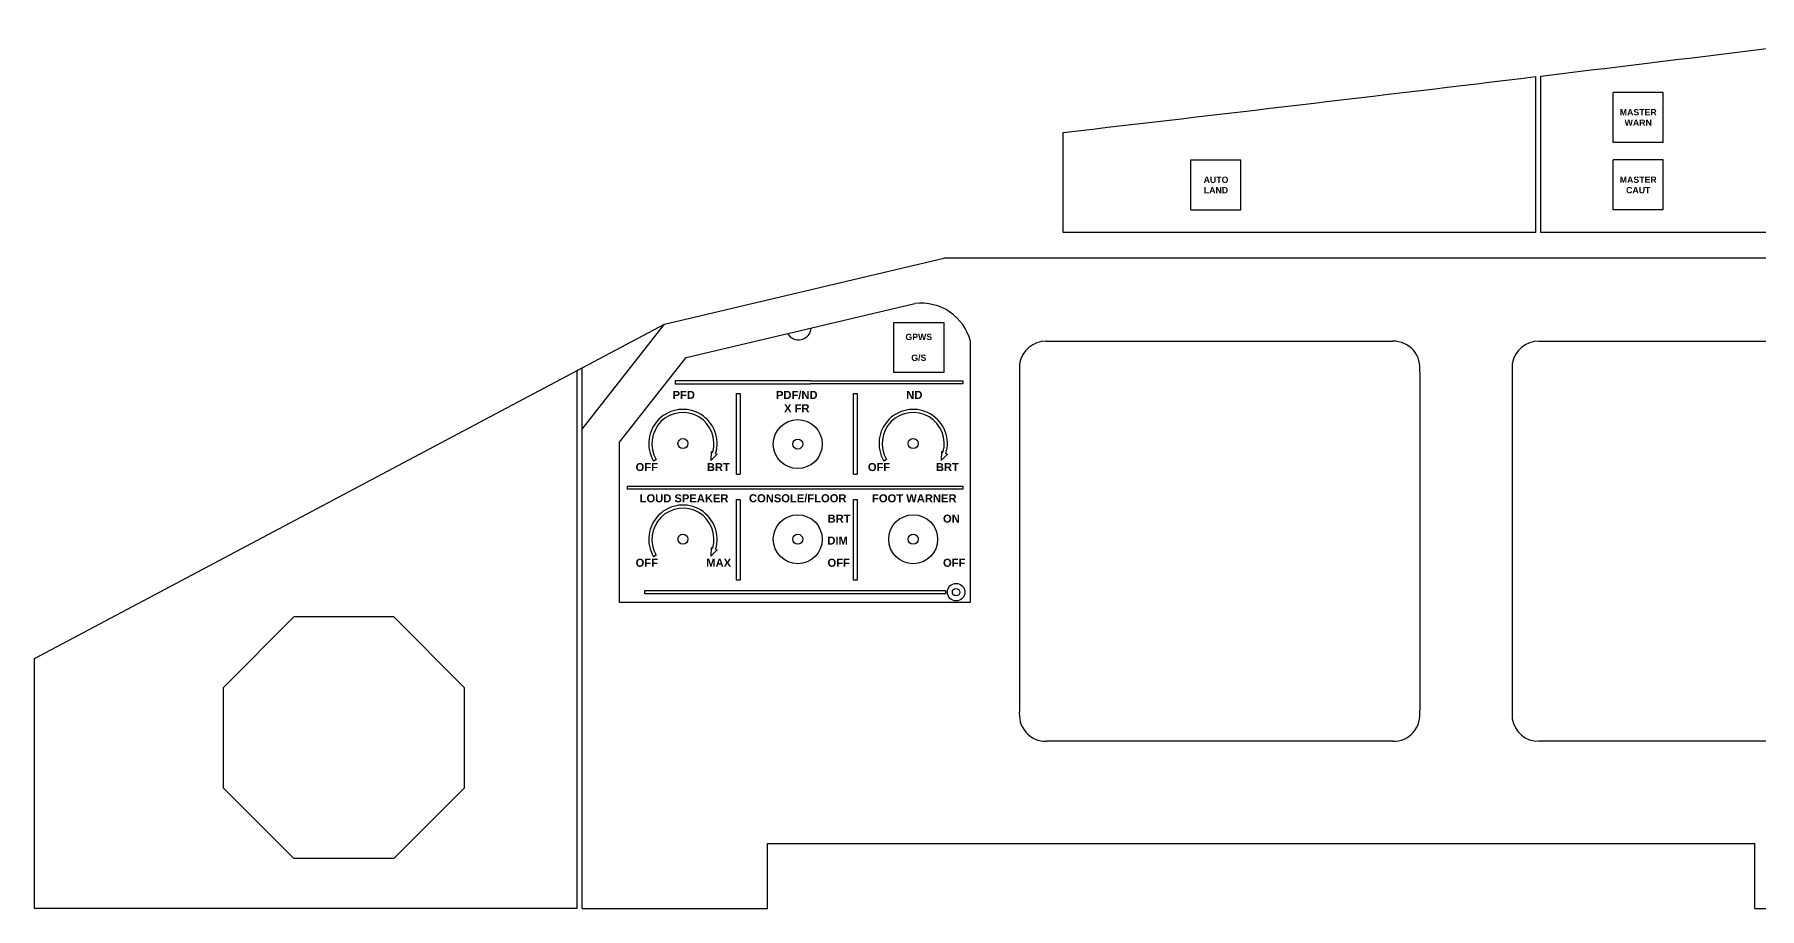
# Model space of a CAD drawing. Header units: millimetres. Extents: x -710 to 7903, y -55 to 3601.
# Drawn here: x 1492 to 2182, y 876 to 1225 of the extents above; entities that cross this region are included whole.
import ezdxf

# ---------------------------------------------------------------- set-up
doc = ezdxf.new("R2010")
doc.units = ezdxf.units.MM
doc.styles.get("Standard").update_dxf_attribs({"font": 'sanss___.ttf'})

msp = doc.modelspace()

# ---------------------------------------------------------------- linework, layer by layer
at = {"color": 5}
for p, q in [((2092.48, 1146.04), (2092.48, 1208.35)), ((2094.48, 1146.04), (2094.48, 1208.59)), ((2123.48, 1182.04), (2123.48, 1202.04)), ((2143.48, 1202.04), (2123.48, 1202.04)), ((2143.48, 1182.04), (2143.48, 1202.04)), ((1903.48, 1146.04), (1903.48, 1186.04)), ((2143.48, 1182.04), (2123.48, 1182.04)), ((1954.6, 1155.04), (1954.6, 1175.04)), ((1954.6, 1175.04), (1974.6, 1175.04)), ((1954.6, 1155.04), (1954.6, 1175.04)), ((1954.6, 1175.04), (1974.6, 1175.04)), ((1974.6, 1155.04), (1974.6, 1175.04)), ((1974.6, 1155.04), (1974.6, 1175.04)), ((2123.48, 1155.04), (2123.48, 1175.04)), ((2143.48, 1175.04), (2123.48, 1175.04)), ((2143.48, 1155.04), (2143.48, 1175.04)), ((1954.6, 1155.04), (1974.6, 1155.04)), ((1954.6, 1155.04), (1974.6, 1155.04)), ((2143.48, 1155.04), (2123.48, 1155.04)), ((2092.48, 1146.04), (1903.48, 1146.04)), ((2230.48, 1146.04), (2094.48, 1146.04)), ((1744.1, 1109.44), (1855.79, 1135.74)), ((2262.07, 1135.74), (1855.79, 1135.74)), ((1752.64, 1096.04), (1844.18, 1117.6)), ((1492.07, 975.74), (1744.1, 1109.44)), ((1711.07, 1067.45), (1744.1, 1109.44)), ((1866.4, 998.04), (1866.4, 1102.44)), ((1896.47, 1102.59), (2035.3, 1102.59)), ((2093.67, 1102.59), (2232.66, 1102.59)), ((1709.07, 875.74), (1709.07, 1090.86)), ((1711.07, 875.74), (1711.07, 1091.92)), ((1726.07, 1062.26), (1752.64, 1096.04)), ((1886.07, 1093.54), (1886.07, 954.97)), ((2046.07, 1090.21), (2046.07, 954.97)), ((2046.07, 1090.21), (2046.07, 954.97)), ((2083.07, 1093.54), (2083.07, 951.64)), ((1726.07, 998.04), (1726.07, 1062.26)), ((1866.4, 998.04), (1726.07, 998.04)), ((1595.78, 992.31), (1567.5, 964.03)), ((1635.78, 992.31), (1595.78, 992.31)), ((1664.07, 964.03), (1635.78, 992.31)), ((1492.07, 875.74), (1492.07, 975.74)), ((1567.5, 964.03), (1567.5, 924.03)), ((1664.07, 924.03), (1664.07, 964.03)), ((2035.3, 942.59), (1896.84, 942.59)), ((2232.66, 942.59), (2093.67, 942.59)), ((1567.5, 924.03), (1595.78, 895.74)), ((1635.78, 895.74), (1664.07, 924.03)), ((1785.17, 901.74), (2180.17, 901.74)), ((1785.17, 875.74), (1785.17, 901.74)), ((2180.17, 875.74), (2180.17, 901.74)), ((1635.78, 895.74), (1595.78, 895.74)), ((1709.07, 875.74), (1492.07, 875.74)), ((1711.07, 875.74), (1785.17, 875.74)), ((2180.17, 875.74), (2246.16, 875.74))]:
    msp.add_line(p, q, dxfattribs=at)
at = {"color": 1}
for p, q in [((1748.31, 1086.73), (1748.31, 1085.47)), ((1863.4, 1086.73), (1863.4, 1085.47)), ((1762.71, 1058.4), (1762.57, 1054.87)), ((1765.07, 1057.36), (1762.57, 1054.87)), ((1762.71, 1058.4), (1763.32, 1058.13)), ((1764.49, 1057.62), (1765.07, 1057.36)), ((1854.8, 1058.4), (1854.66, 1054.87)), ((1857.16, 1057.36), (1854.66, 1054.87)), ((1854.8, 1058.4), (1855.41, 1058.13)), ((1856.58, 1057.62), (1857.16, 1057.36)), ((1740.74, 1055.29), (1739.64, 1054.65)), ((1772.82, 1049.4), (1774.29, 1049.4)), ((1819.57, 1049.4), (1821.04, 1049.4)), ((1832.83, 1055.29), (1831.74, 1054.65)), ((1729.07, 1044.61), (1729.07, 1043.35)), ((1863.4, 1044.61), (1863.4, 1043.35)), ((1772.82, 1039.22), (1774.29, 1039.22)), ((1819.57, 1039.22), (1821.04, 1039.22)), ((1740.74, 1017.02), (1739.64, 1016.37)), ((1762.71, 1020.13), (1762.57, 1016.6)), ((1765.07, 1019.09), (1762.57, 1016.6)), ((1762.71, 1020.13), (1763.32, 1019.86)), ((1764.49, 1019.35), (1765.07, 1019.09)), ((1856.42, 1002.85), (1856.42, 1001.59))]:
    msp.add_line(p, q, dxfattribs=at)
at = {"color": 5}
msp.add_lwpolyline([(1835.74, 1110.07), (1855.74, 1110.07), (1855.74, 1090.08), (1835.74, 1090.08)], close=True, dxfattribs=at)
at = {"color": 1}
for points in [[(1802.46, 1086.73), (1748.31, 1086.73)], [(1748.31, 1085.47), (1802.46, 1085.47)], [(1802.46, 1086.73), (1863.4, 1086.73)], [(1863.4, 1085.47), (1802.46, 1085.47)], [(1772.82, 1049.4), (1772.82, 1081.7), (1774.29, 1081.7), (1774.29, 1049.4)], [(1819.57, 1049.4), (1819.57, 1081.7), (1821.04, 1081.7), (1821.04, 1049.4)], [(1729.07, 1044.61), (1863.4, 1044.61)], [(1863.4, 1043.35), (1729.07, 1043.35)], [(1774.29, 1039.22), (1774.29, 1006.96), (1772.82, 1006.96), (1772.82, 1039.22)], [(1821.04, 1039.22), (1821.04, 1006.96), (1819.57, 1006.96), (1819.57, 1039.22)], [(1856.42, 1001.59), (1736.11, 1001.59), (1736.11, 1002.85), (1856.42, 1002.85)]]:
    msp.add_lwpolyline(points, dxfattribs=at)
at = {"color": 5}
for centre in [(1797.32, 1061.43), (1797.32, 1023.37), (1843.5, 1023.37)]:
    msp.add_circle(centre, 9.78, dxfattribs=at)
for centre, radius in [((1751.41, 1061.64), 2), ((1797.32, 1061.43), 2), ((1843.5, 1061.64), 2), ((1751.41, 1023.37), 2), ((1797.32, 1023.37), 2), ((1843.5, 1023.37), 2), ((1860.66, 1002.22), 3.5), ((1860.66, 1002.22), 1.5)]:
    msp.add_circle(centre, radius)
for centre, radius, start, end in [((-2869.01, 42429.18), 41518.35, 276.866102, 277.055177), ((-2869.01, 42429.18), 41518.35, 276.600689, 276.863322), ((1846.75, 1097.49), 20.26, 14.12321, 97.35685), ((1896.65, 1091.88), 10.72, 89.02159, 171.07861), ((2035.48, 1091.88), 10.72, 351.07861, 90.97841), ((2093.65, 1091.88), 10.72, 89.02159, 171.07861), ((1896.65, 953.3), 10.72, 171.07861, 270.97841), ((2035.48, 953.3), 10.72, 269.02159, 8.92139), ((2093.65, 953.3), 10.72, 188.92139, 270.97841)]:
    msp.add_arc(centre, radius, start, end, dxfattribs=at)
msp.add_arc((1797.64, 1108.25), 5.12, 211.14221, 355.35744)
at = {"color": 1}
for centre, radius, start in [((1751.41, 1061.64), 13.68, 342.9299), ((1751.41, 1061.64), 12.41, 343.61593), ((1843.5, 1061.64), 13.68, 342.9299), ((1843.5, 1061.64), 12.41, 343.61593), ((1751.41, 1023.37), 13.68, 342.9299), ((1751.41, 1023.37), 12.41, 343.61593)]:
    msp.add_arc(centre, radius, start, 210.71963, dxfattribs=at)

# ---------------------------------------------------------------- texts
for s, insert, char_height, width, attachment_point in [('{\\fSansSerif|b1|i0|c2|p2;MASTER\\PWARN}', (2133.48, 1192.04), 2.5, 10, 5), ('{\\fSansSerif|b1|i0|c2|p2;AUTO\\PLAND}', (1964.6, 1165.04), 2.5, 10, 5), ('{\\fSansSerif|b1|i0|c2|p2;MASTER\\PCAUT}', (2133.48, 1165.04), 2.5, 10, 5), ('{\\fSansSerif|b1|i0|c2|p2;GPWS\\P\\PG/S}', (1845.74, 1100.08), 2.5, 10, 5), ('{\\fSansSerif|b1|i0|c2|p2;PFD}', (1747.25, 1082.7), 3.2, 9.2364, 1), ('{\\fSansSerif|b1|i0|c2|p2;PDF/ND\\PX FR}', (1796.93, 1078.41), 3.2, 13.5965, 5), ('{\\fSansSerif|b1|i0|c2|p2;ND}', (1843.96, 1081.1), 3.2, 9.2364, 5), ('{\\fSansSerif|b1|i0|c2|p2;OFF}', (1732.48, 1053.84), 3.2, 9.2364, 1), ('{\\fSansSerif|b1|i0|c2|p2;BRT}', (1760.96, 1053.84), 3.2, 9.2364, 1), ('{\\fSansSerif|b1|i0|c2|p2;OFF}', (1825.38, 1053.84), 3.2, 9.2364, 1), ('{\\fSansSerif|b1|i0|c2|p2;BRT}', (1852.57, 1053.84), 3.2, 9.2364, 1), ('{\\fSansSerif|b1|i0|c2|p2;LOUD SPEAKER}', (1751.86, 1039.73), 3.2, 35.6794, 5), ('{\\fSansSerif|b1|i0|c2|p2;CONSOLE/FLOOR}', (1797.32, 1039.73), 3.2, 41.3538, 5), ('{\\fSansSerif|b1|i0|c2|p2;FOOT WARNER}', (1843.94, 1039.73), 3.2, 41.3538, 5), ('{\\fSansSerif|b1|i0|c2|p2;BRT}', (1809.24, 1033.24), 3.2, 9.2364, 1), ('{\\fSansSerif|b1|i0|c2|p2;ON}', (1855.42, 1033.24), 3.2, 9.2364, 1), ('{\\fSansSerif|b1|i0|c2|p2;DIM}', (1809.17, 1024.45), 3.2, 9.2364, 1), ('{\\fSansSerif|b1|i0|c2|p2;OFF}', (1732.49, 1015.57), 3.2, 9.2364, 1), ('{\\fSansSerif|b1|i0|c2|p2;MAX}', (1760.74, 1015.57), 3.2, 9.2364, 1), ('{\\fSansSerif|b1|i0|c2|p2;OFF}', (1809.24, 1015.57), 3.2, 9.2364, 1), ('{\\fSansSerif|b1|i0|c2|p2;OFF}', (1855.42, 1015.57), 3.2, 9.2364, 1)]:
    msp.add_mtext(s, dxfattribs=dict(at, insert=insert, char_height=char_height, width=width, attachment_point=attachment_point))

doc.saveas('drawing.dxf')
